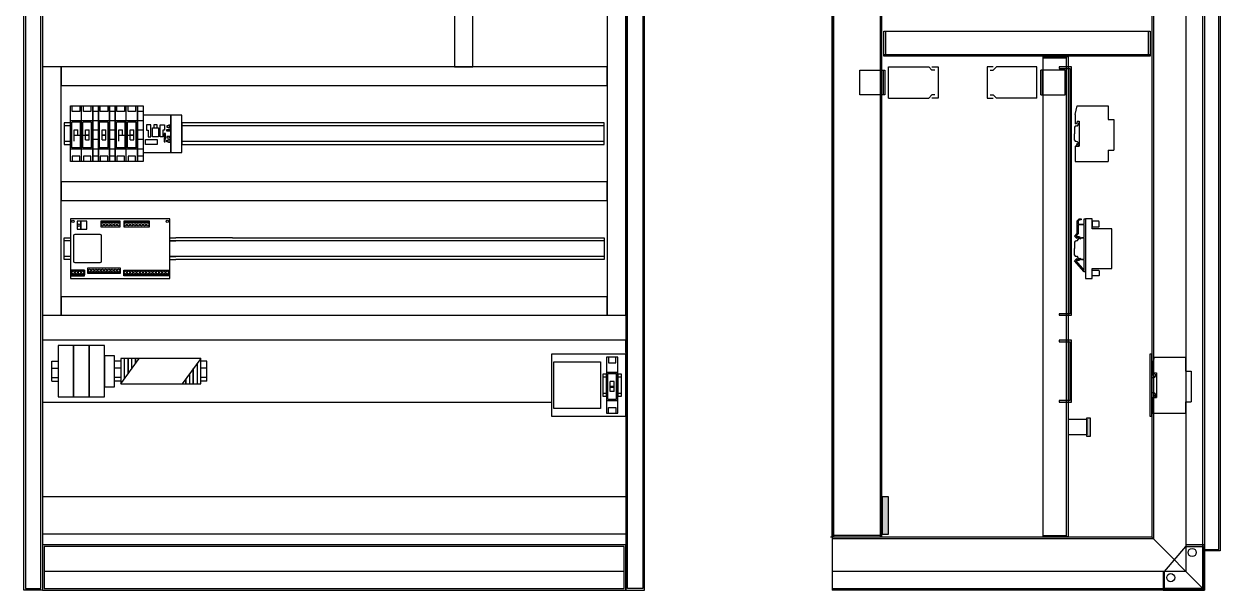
# Model space of a CAD drawing. Header units: millimetres. Extents: x 3151 to 30896, y 1337 to 7086.
# Drawn here: x 16846 to 18774, y 1337 to 2249 of the extents above; entities that cross this region are included whole.
import ezdxf

# ---------------------------------------------------------------- set-up
doc = ezdxf.new("R2010")
doc.units = ezdxf.units.MM
doc.linetypes.add('DASHED2', pattern=[0.375, 0.25, -0.125])

msp = doc.modelspace()

# ---------------------------------------------------------------- hatches: boundary and pattern name
for points in [[(18534.4, 2179.2), (18514.4, 2179.2), (18514.4, 2176.5), (18531.7, 2176.5), (18531.7, 1781.8), (18514.4, 1781.8), (18514.4, 1779.2), (18534.4, 1779.2)], [(18534.4, 1739.2), (18514.4, 1739.2), (18514.4, 1736.5), (18531.7, 1736.5), (18531.7, 1641.8), (18514.4, 1641.8), (18514.4, 1639.2), (18534.4, 1639.2)], [(18564.4, 1584.2), (18559.4, 1584.2), (18559.4, 1614.2), (18564.4, 1614.2)], [(18229.4, 1426.7), (18239.4, 1426.7), (18239.4, 1486.7), (18229.4, 1486.7)], [(18718.9, 1409.7), (18718.9, 1407), (18746.2, 1407), (18746.2, 1339.3), (18684.5, 1339.3), (18684.5, 1366.7), (18681.9, 1366.7), (18681.9, 1336.7), (18748.9, 1336.7), (18748.9, 1409.7)]]:
    msp.add_hatch(color=7).paths.add_polyline_path(points)

# ---------------------------------------------------------------- linework, layer by layer
at = {"color": 7}
for p, q in [((16846.2, 1336.7), (16846.2, 3536.7)), ((16848.9, 3534), (16848.9, 1339.3)), ((16873.6, 1339.3), (16873.6, 3534)), ((16876.2, 3536.7), (16876.2, 1336.7)), ((17816.2, 3536.7), (17816.2, 1336.7)), ((17818.9, 1339.3), (17818.9, 3534)), ((17843.6, 3534), (17843.6, 1339.3)), ((17846.2, 1336.7), (17846.2, 3536.7)), ((18148.9, 3536.7), (18148.9, 1336.7)), ((18746.2, 1336.7), (18746.2, 3536.7)), ((18748.9, 3536.7), (18748.9, 1336.7)), ((18748.9, 3510.8), (18748.9, 1401.8)), ((18771.9, 1401.8), (18771.9, 3510.8)), ((18773.9, 3512.8), (18773.9, 1399.8)), ((18718.9, 3506.7), (18718.9, 1366.7)), ((18148.9, 1422.2), (18148.9, 3451.2)), ((18148.9, 3451.2), (18148.9, 1422.2)), ((18151.5, 1422.2), (18151.5, 3451.2)), ((18226.2, 3451.2), (18226.2, 1422.2)), ((18228.9, 1422.2), (18228.9, 3451.2)), ((18663.9, 3451.7), (18663.9, 1421.7)), ((18666.5, 3454.3), (18666.5, 1419)), ((17539.9, 3376.7), (17539.9, 2179.2)), ((17569.9, 2179.2), (17569.9, 3376.7)), ((17786.2, 3376.7), (17786.2, 1779.2)), ((17816.2, 1779.2), (17816.2, 3376.7)), ((18232, 2196.7), (18232, 2236.7)), ((18232, 2236.7), (18661, 2236.7)), ((18234.7, 2236.7), (18234.7, 2199.3)), ((18658.4, 2199.3), (18658.4, 2236.7)), ((18661, 2236.7), (18661, 2196.7)), ((18232, 2199.3), (18661, 2199.3)), ((16906.2, 2179.2), (16876.2, 2179.2)), ((16876.2, 2179.2), (16876.2, 1779.2)), ((17786.2, 2179.2), (16876.2, 2179.2)), ((16876.2, 2179.2), (16876.2, 1779.2)), ((16906.2, 1779.2), (16906.2, 2179.2)), ((17786.2, 2179.2), (16906.2, 2179.2)), ((16906.2, 2179.2), (16906.2, 2149.2)), ((17539.9, 2179.2), (17569.9, 2179.2)), ((17786.2, 2149.2), (17786.2, 2179.2)), ((17816.2, 1779.2), (17816.2, 2179.2)), ((18661, 2196.7), (18232, 2196.7)), ((18239.4, 2129.2), (18239.4, 2179.2)), ((18239.4, 2179.2), (18304.4, 2179.2)), ((18309.4, 2174.2), (18304.4, 2179.2)), ((18309.4, 2179.2), (18319.4, 2179.2)), ((18319.4, 2179.2), (18319.4, 2129.2)), ((18398.4, 2179.2), (18398.4, 2129.2)), ((18408.4, 2179.2), (18398.4, 2179.2)), ((18408.4, 2174.2), (18413.4, 2179.2)), ((18478.4, 2179.2), (18413.4, 2179.2)), ((18478.4, 2129.2), (18478.4, 2179.2)), ((18488.9, 2196.2), (18528.9, 2196.2)), ((18488.9, 1422.2), (18488.9, 2196.2)), ((18526.2, 2193.5), (18488.9, 2193.5)), ((18534.4, 2179.2), (18514.4, 2179.2)), ((18514.4, 2179.2), (18514.4, 2176.5)), ((18526.2, 1422.2), (18526.2, 2196.2)), ((18528.9, 2196.2), (18528.9, 1422.2)), ((18534.4, 1779.2), (18534.4, 2179.2)), ((18314.4, 2174.2), (18309.4, 2174.2)), ((18403.4, 2174.2), (18408.4, 2174.2)), ((18514.4, 2176.5), (18531.7, 2176.5)), ((18531.7, 2176.5), (18531.7, 1781.8)), ((16906.2, 2149.2), (17786.2, 2149.2)), ((18239.4, 2129.2), (18304.4, 2129.2)), ((18309.4, 2134.2), (18304.4, 2129.2)), ((18314.4, 2134.2), (18309.4, 2134.2)), ((18319.4, 2129.2), (18309.4, 2129.2)), ((18398.4, 2129.2), (18408.4, 2129.2)), ((18403.4, 2134.2), (18408.4, 2134.2)), ((18408.4, 2134.2), (18413.4, 2129.2)), ((18478.4, 2129.2), (18413.4, 2129.2)), ((16921.2, 2026.7), (16921.2, 2116.7)), ((16921.2, 2116.7), (16939.2, 2116.7)), ((16924.2, 2107.7), (16924.2, 2116.7)), ((16936.2, 2107.7), (16924.2, 2107.7)), ((16936.2, 2116.7), (16936.2, 2107.7)), ((16939.2, 2026.7), (16939.2, 2116.7)), ((16939.2, 2116.7), (16957.2, 2116.7)), ((16942.2, 2107.7), (16942.2, 2116.7)), ((16954.2, 2107.7), (16942.2, 2107.7)), ((16954.2, 2116.7), (16954.2, 2107.7)), ((16957.2, 2116.7), (16957.2, 2026.7)), ((16957.2, 2116.7), (16957.2, 2026.7)), ((16957.2, 2116.7), (16966.2, 2116.7)), ((16957.2, 2026.7), (16957.2, 2116.7)), ((16966.2, 2107.7), (16957.2, 2107.7)), ((16966.2, 2116.7), (16984.2, 2116.7)), ((16966.2, 2026.7), (16966.2, 2116.7)), ((16966.2, 2116.7), (16966.2, 2026.7)), ((16969.2, 2107.7), (16969.2, 2116.7)), ((16981.2, 2107.7), (16969.2, 2107.7)), ((16981.2, 2116.7), (16981.2, 2107.7)), ((16984.2, 2116.7), (16984.2, 2026.7)), ((16984.2, 2116.7), (16984.2, 2026.7)), ((16984.2, 2116.7), (16993.2, 2116.7)), ((16984.2, 2026.7), (16984.2, 2116.7)), ((16993.2, 2107.7), (16984.2, 2107.7)), ((16993.2, 2026.7), (16993.2, 2116.7)), ((16993.2, 2116.7), (17011.2, 2116.7)), ((16993.2, 2116.7), (16993.2, 2026.7)), ((16996.2, 2107.7), (16996.2, 2116.7)), ((17008.2, 2107.7), (16996.2, 2107.7)), ((17008.2, 2116.7), (17008.2, 2107.7)), ((17011.2, 2026.7), (17011.2, 2116.7)), ((17011.2, 2116.7), (17029.2, 2116.7)), ((17014.2, 2107.7), (17014.2, 2116.7)), ((17026.2, 2107.7), (17014.2, 2107.7)), ((17026.2, 2116.7), (17026.2, 2107.7)), ((17029.2, 2116.7), (17029.2, 2026.7)), ((17029.2, 2116.7), (17029.2, 2026.7)), ((17029.2, 2116.7), (17038.2, 2116.7)), ((17029.2, 2026.7), (17029.2, 2116.7)), ((17038.2, 2107.7), (17029.2, 2107.7)), ((17038.2, 2116.7), (17038.2, 2026.7)), ((17083.2, 2101.7), (17038.2, 2101.7)), ((17038.2, 2101.7), (17038.2, 2041.7)), ((17100.7, 2101.7), (17083.2, 2101.7)), ((17083.2, 2101.7), (17083.2, 2041.7)), ((17083.2, 2041.7), (17083.2, 2101.7)), ((17100.7, 2041.7), (17100.7, 2101.7)), ((18540.6, 2102.8), (18543.6, 2116.8)), ((18540.6, 2102.8), (18540.6, 2087.8)), ((18543.6, 2116.8), (18593.6, 2116.8)), ((18593.6, 2116.8), (18593.6, 2094.5)), ((16921.2, 2089.2), (16911.2, 2089.2)), ((16911.2, 2089.2), (16911.2, 2054.2)), ((16921.2, 2084.2), (16911.2, 2084.2)), ((16939.2, 2092.4), (16921.2, 2092.4)), ((16921.2, 2054.2), (16921.2, 2089.2)), ((16923.2, 2048.9), (16923.2, 2090.4)), ((16937.2, 2090.4), (16923.2, 2090.4)), ((16937.2, 2048.9), (16937.2, 2090.4)), ((16957.2, 2092.4), (16939.2, 2092.4)), ((16941.2, 2048.9), (16941.2, 2090.4)), ((16955.2, 2090.4), (16941.2, 2090.4)), ((16955.2, 2048.9), (16955.2, 2090.4)), ((16966.2, 2092.4), (16957.2, 2092.4)), ((16984.2, 2092.4), (16966.2, 2092.4)), ((16982.2, 2090.4), (16968.2, 2090.4)), ((16968.2, 2048.9), (16968.2, 2090.4)), ((16982.2, 2048.9), (16982.2, 2090.4)), ((16993.2, 2092.4), (16984.2, 2092.4)), ((17011.2, 2092.4), (16993.2, 2092.4)), ((16995.2, 2048.9), (16995.2, 2090.4)), ((17009.2, 2090.4), (16995.2, 2090.4)), ((17009.2, 2048.9), (17009.2, 2090.4)), ((17029.2, 2092.4), (17011.2, 2092.4)), ((17013.2, 2048.9), (17013.2, 2090.4)), ((17027.2, 2090.4), (17013.2, 2090.4)), ((17027.2, 2048.9), (17027.2, 2090.4)), ((17038.2, 2092.4), (17029.2, 2092.4)), ((17050.7, 2085.9), (17043.7, 2085.9)), ((17043.7, 2085.9), (17043.7, 2077.4)), ((17050.7, 2066.9), (17050.7, 2085.9)), ((17060.7, 2085.9), (17055.7, 2085.9)), ((17055.7, 2085.9), (17055.7, 2081.4)), ((17060.7, 2081.4), (17060.7, 2085.9)), ((17065.7, 2066.9), (17065.7, 2085.9)), ((17065.7, 2085.9), (17072.7, 2085.9)), ((17072.7, 2085.9), (17072.7, 2077.4)), ((17079.1, 2084.5), (17076.7, 2084.5)), ((17076.7, 2084.5), (17076.7, 2082.2)), ((17076.7, 2082.2), (17079.1, 2082.2)), ((17081.5, 2085.7), (17079.1, 2085.7)), ((17079.1, 2085.7), (17079.1, 2084.5)), ((17079.1, 2082.2), (17079.1, 2081)), ((17081.5, 2081), (17081.5, 2085.7)), ((17781.2, 2089.2), (17100.7, 2089.2)), ((17100.7, 2089.2), (17100.7, 2054.2)), ((17781.2, 2084.2), (17100.7, 2084.2)), ((17781.2, 2054.2), (17781.2, 2089.2)), ((18539.4, 2082.2), (18539.4, 2071.7)), ((18542.6, 2087.8), (18540.6, 2087.8)), ((18543.4, 2091.8), (18542.6, 2087.8)), ((18543.4, 2091.8), (18547, 2091.8)), ((18545.1, 2089.4), (18545.1, 2086.1)), ((18547, 2091.8), (18547, 2051.8)), ((18593.6, 2094.5), (18602.6, 2094.5)), ((18602.6, 2094.5), (18602.6, 2045)), ((16927.2, 2077.7), (16933.2, 2077.7)), ((16927.2, 2059.7), (16927.2, 2077.7)), ((16951.2, 2068.7), (16927.2, 2068.7)), ((16933.2, 2068.7), (16933.2, 2077.7)), ((16945.2, 2077.7), (16951.2, 2077.7)), ((16945.2, 2061.7), (16945.2, 2077.7)), ((16945.2, 2069.7), (16951.2, 2069.7)), ((16951.2, 2061.7), (16951.2, 2077.7)), ((16966.2, 2077.2), (16957.2, 2077.2)), ((16972.2, 2077.7), (16978.2, 2077.7)), ((16972.2, 2061.7), (16972.2, 2077.7)), ((16972.2, 2069.7), (16978.2, 2069.7)), ((16978.2, 2068.7), (16972.2, 2068.7)), ((16978.2, 2061.7), (16978.2, 2077.7)), ((16993.2, 2077.2), (16984.2, 2077.2)), ((16999.2, 2077.7), (17005.2, 2077.7)), ((16999.2, 2059.7), (16999.2, 2077.7)), ((17023.2, 2068.7), (16999.2, 2068.7)), ((17005.2, 2068.7), (17005.2, 2077.7)), ((17017.2, 2077.7), (17023.2, 2077.7)), ((17017.2, 2061.7), (17017.2, 2077.7)), ((17017.2, 2069.7), (17023.2, 2069.7)), ((17023.2, 2061.7), (17023.2, 2077.7)), ((17038.2, 2077.2), (17029.2, 2077.2)), ((17043.7, 2077.4), (17046.2, 2077.4)), ((17046.2, 2077.4), (17046.2, 2066.9)), ((17046.2, 2066.9), (17050.7, 2066.9)), ((17053.2, 2081.4), (17063.2, 2081.4)), ((17053.2, 2066.9), (17053.2, 2081.4)), ((17063.2, 2066.9), (17053.2, 2066.9)), ((17055.7, 2081.4), (17060.7, 2081.4)), ((17063.2, 2081.4), (17063.2, 2066.9)), ((17070.2, 2066.9), (17065.7, 2066.9)), ((17072.7, 2077.4), (17070.2, 2077.4)), ((17070.2, 2077.4), (17070.2, 2066.9)), ((17074.2, 2072.2), (17072.2, 2072.2)), ((17072.2, 2072.2), (17072.2, 2062.7)), ((17072.2, 2062.7), (17072.5, 2062.7)), ((17072.5, 2062.7), (17072.5, 2058.7)), ((17072.5, 2062.7), (17072.5, 2058.7)), ((17074, 2058.7), (17074, 2062.7)), ((17074, 2062.7), (17074.2, 2062.7)), ((17074.2, 2062.7), (17074.2, 2072.2)), ((17076.7, 2078.4), (17081.5, 2078.4)), ((17076.7, 2076), (17076.7, 2078.4)), ((17081.5, 2076), (17076.7, 2076)), ((17081.5, 2067.3), (17076.7, 2067.3)), ((17076.7, 2067.3), (17076.7, 2065)), ((17076.7, 2065), (17081.5, 2065)), ((17079.1, 2081), (17081.5, 2081)), ((17081.5, 2078.4), (17081.5, 2076)), ((17081.5, 2065), (17081.5, 2067.3)), ((18539.4, 2061.2), (18539.4, 2071.7)), ((16921.2, 2059.2), (16911.2, 2059.2)), ((16911.2, 2054.2), (16921.2, 2054.2)), ((16939.2, 2046.9), (16921.2, 2046.9)), ((16937.2, 2048.9), (16923.2, 2048.9)), ((16957.2, 2046.9), (16939.2, 2046.9)), ((16955.2, 2048.9), (16941.2, 2048.9)), ((16945.2, 2061.7), (16951.2, 2061.7)), ((16966.2, 2062.2), (16957.2, 2062.2)), ((16966.2, 2046.9), (16957.2, 2046.9)), ((16984.2, 2046.9), (16966.2, 2046.9)), ((16982.2, 2048.9), (16968.2, 2048.9)), ((16972.2, 2061.7), (16978.2, 2061.7)), ((16993.2, 2062.2), (16984.2, 2062.2)), ((16993.2, 2046.9), (16984.2, 2046.9)), ((17011.2, 2046.9), (16993.2, 2046.9)), ((17009.2, 2048.9), (16995.2, 2048.9)), ((17029.2, 2046.9), (17011.2, 2046.9)), ((17027.2, 2048.9), (17013.2, 2048.9)), ((17017.2, 2061.7), (17023.2, 2061.7)), ((17038.2, 2062.2), (17029.2, 2062.2)), ((17038.2, 2046.9), (17029.2, 2046.9)), ((17042.2, 2062.2), (17061.2, 2062.2)), ((17042.2, 2054.2), (17042.2, 2062.2)), ((17061.2, 2054.2), (17042.2, 2054.2)), ((17061.2, 2062.2), (17061.2, 2054.2)), ((17072.5, 2058.7), (17074, 2058.7)), ((17076.7, 2058.8), (17076.7, 2061.2)), ((17076.7, 2061.2), (17079.1, 2061.2)), ((17079.1, 2058.8), (17076.7, 2058.8)), ((17079.1, 2061.2), (17079.1, 2062.3)), ((17079.1, 2062.3), (17081.5, 2062.3)), ((17079.1, 2057.7), (17079.1, 2058.8)), ((17081.5, 2057.7), (17079.1, 2057.7)), ((17081.5, 2062.3), (17081.5, 2057.7)), ((17781.2, 2059.2), (17100.7, 2059.2)), ((17100.7, 2054.2), (17781.2, 2054.2)), ((18540.6, 2051.8), (18540.6, 2026.8)), ((18540.6, 2051.8), (18547, 2051.8)), ((18543.6, 2055.8), (18541.6, 2051.8)), ((18545.6, 2051.8), (18543.6, 2055.8)), ((18545.1, 2054.1), (18545.1, 2057.3)), ((18593.6, 2045), (18593.6, 2026.8)), ((18593.6, 2045), (18602.6, 2045)), ((16939.2, 2026.7), (16921.2, 2026.7)), ((16924.2, 2035.7), (16924.2, 2026.7)), ((16936.2, 2035.7), (16924.2, 2035.7)), ((16936.2, 2026.7), (16936.2, 2035.7)), ((16957.2, 2026.7), (16939.2, 2026.7)), ((16954.2, 2035.7), (16942.2, 2035.7)), ((16942.2, 2035.7), (16942.2, 2026.7)), ((16954.2, 2026.7), (16954.2, 2035.7)), ((16966.2, 2035.7), (16957.2, 2035.7)), ((16966.2, 2026.7), (16957.2, 2026.7)), ((16984.2, 2026.7), (16966.2, 2026.7)), ((16981.2, 2035.7), (16969.2, 2035.7)), ((16969.2, 2035.7), (16969.2, 2026.7)), ((16981.2, 2026.7), (16981.2, 2035.7)), ((16993.2, 2035.7), (16984.2, 2035.7)), ((16993.2, 2026.7), (16984.2, 2026.7)), ((17011.2, 2026.7), (16993.2, 2026.7)), ((16996.2, 2035.7), (16996.2, 2026.7)), ((17008.2, 2035.7), (16996.2, 2035.7)), ((17008.2, 2026.7), (17008.2, 2035.7)), ((17029.2, 2026.7), (17011.2, 2026.7)), ((17026.2, 2035.7), (17014.2, 2035.7)), ((17014.2, 2035.7), (17014.2, 2026.7)), ((17026.2, 2026.7), (17026.2, 2035.7)), ((17038.2, 2035.7), (17029.2, 2035.7)), ((17038.2, 2026.7), (17029.2, 2026.7)), ((17038.2, 2041.7), (17083.2, 2041.7)), ((17083.2, 2041.7), (17100.7, 2041.7)), ((18540.6, 2026.8), (18593.6, 2026.8)), ((17786.2, 1994.2), (16906.2, 1994.2)), ((16906.2, 1994.2), (16906.2, 1964.2)), ((17786.2, 1964.2), (17786.2, 1994.2)), ((16906.2, 1964.2), (17786.2, 1964.2)), ((17081.2, 1934.7), (16921.2, 1934.7)), ((16921.2, 1934.7), (16921.2, 1838.7)), ((16937.8, 1930.8), (16932.1, 1930.8)), ((16932.1, 1930.8), (16932.1, 1918.1)), ((16947.6, 1930.8), (16937.8, 1930.8)), ((16937.8, 1930.8), (16937.8, 1918.1)), ((16937.8, 1918.1), (16937.8, 1930.8)), ((16947.6, 1918.1), (16947.6, 1930.8)), ((17001.2, 1930.8), (16970.1, 1930.8)), ((16970.1, 1930.8), (16970.1, 1921.6)), ((17001.2, 1928.9), (16970.1, 1928.9)), ((16970.1, 1928.9), (16970.1, 1921.6)), ((17001.2, 1921.6), (17001.2, 1930.8)), ((17001.2, 1921.6), (17001.2, 1928.9)), ((17048.5, 1930.8), (17007, 1930.8)), ((17007, 1930.8), (17007, 1921.6)), ((17048.5, 1928.9), (17007, 1928.9)), ((17007, 1928.9), (17007, 1921.6)), ((17048.5, 1921.6), (17048.5, 1930.8)), ((17048.5, 1921.6), (17048.5, 1928.9)), ((17081.2, 1838.7), (17081.2, 1934.7)), ((18543.5, 1931.2), (18546.9, 1934.7)), ((18543.5, 1911.3), (18543.5, 1931.2)), ((18547.2, 1933), (18545.2, 1930.9)), ((18545.2, 1930.9), (18545.2, 1926.1)), ((18546.9, 1934.7), (18550.1, 1934.7)), ((18550.1, 1933), (18547.2, 1933)), ((18550.1, 1934.7), (18550.1, 1933)), ((18555.1, 1926.1), (18555.1, 1934.7)), ((18555.1, 1934.7), (18556.8, 1934.7)), ((18556.8, 1934.7), (18556.8, 1849.5)), ((18567.9, 1934.7), (18556.9, 1934.7)), ((18556.9, 1934.7), (18556.9, 1838.7)), ((18567.9, 1918.7), (18567.9, 1934.7)), ((18578.3, 1930.8), (18567.9, 1930.8)), ((18567.9, 1930.8), (18567.9, 1921.6)), ((18579.2, 1929.8), (18578.3, 1930.8)), ((18579.2, 1922.5), (18579.2, 1929.8)), ((16969.2, 1909.2), (16928.2, 1909.2)), ((16932.1, 1918.1), (16937.8, 1918.1)), ((16937.8, 1918.1), (16947.6, 1918.1)), ((16970.1, 1921.6), (17001.2, 1921.6)), ((16970.1, 1921.6), (17001.2, 1921.6)), ((17007, 1921.6), (17048.5, 1921.6)), ((17007, 1921.6), (17048.5, 1921.6)), ((18539.3, 1906.7), (18543.5, 1911.3)), ((18545.3, 1911.2), (18541.2, 1906.7)), ((18545.2, 1926.1), (18555.1, 1926.1)), ((18555.1, 1925.1), (18545.3, 1925.1)), ((18545.3, 1925.1), (18545.3, 1911.2)), ((18555.1, 1904.7), (18555.1, 1925.1)), ((18555.1, 1904.7), (18555.1, 1925.1)), ((18567.9, 1921.6), (18578.3, 1921.6)), ((18599.4, 1918.7), (18567.9, 1918.7)), ((18578.3, 1921.6), (18579.2, 1922.5)), ((18599.4, 1854.7), (18599.4, 1918.7)), ((16911.2, 1904.2), (16921.2, 1904.2)), ((16911.2, 1869.2), (16911.2, 1904.2)), ((16921.2, 1899.2), (16911.2, 1899.2)), ((16926.2, 1907.2), (16926.2, 1866.2)), ((16971.2, 1866.2), (16971.2, 1907.2)), ((17081.2, 1904.2), (17091.2, 1904.2)), ((17091.2, 1899.2), (17081.2, 1899.2)), ((17081.2, 1899.2), (17091.2, 1899.2)), ((17182.2, 1904.2), (17091.2, 1904.2)), ((17182.2, 1899.2), (17091.2, 1899.2)), ((17182.2, 1904.2), (17781.2, 1904.2)), ((17781.2, 1899.2), (17182.2, 1899.2)), ((17781.2, 1904.2), (17781.2, 1869.2)), ((18543.2, 1902.9), (18539.3, 1906.7)), ((18539.4, 1897.2), (18539.4, 1886.7)), ((18539.4, 1897.2), (18539.4, 1886.7)), ((18541.2, 1906.7), (18543, 1904.9)), ((18543, 1904.9), (18543.4, 1905.9)), ((18544, 1905), (18543.2, 1902.9)), ((18543.4, 1905.9), (18547.3, 1905.9)), ((18546.2, 1905), (18544, 1905)), ((18545.1, 1904.4), (18545.1, 1901.1)), ((18545.1, 1904.4), (18545.1, 1901.1)), ((18547.7, 1901.9), (18546.2, 1905)), ((18547.3, 1905.9), (18548.4, 1903.5)), ((18550.7, 1903.5), (18547.7, 1901.9)), ((18548.4, 1903.5), (18550.9, 1904.7)), ((18555.1, 1903.5), (18550.7, 1903.5)), ((18550.9, 1904.7), (18555.1, 1904.7)), ((18555.1, 1869.9), (18555.1, 1903.5)), ((16921.2, 1874.2), (16911.2, 1874.2)), ((17091.2, 1874.2), (17081.2, 1874.2)), ((17081.2, 1874.2), (17091.2, 1874.2)), ((17182.2, 1874.2), (17091.2, 1874.2)), ((17781.2, 1874.2), (17182.2, 1874.2)), ((18539.3, 1866.7), (18543.2, 1870.5)), ((18539.4, 1876.2), (18539.4, 1886.7)), ((18539.4, 1876.2), (18539.4, 1886.7)), ((18543.2, 1870.5), (18544, 1868.4)), ((18545.1, 1869.1), (18545.1, 1872.3)), ((18545.1, 1869.1), (18545.1, 1872.3)), ((18546.2, 1868.4), (18547.8, 1871.4)), ((18548.4, 1869.9), (18547.3, 1867.5)), ((18547.8, 1871.4), (18550.7, 1869.9)), ((18550.9, 1868.7), (18548.4, 1869.9)), ((18550.7, 1869.9), (18555.1, 1869.9)), ((16921.2, 1869.2), (16911.2, 1869.2)), ((16943.6, 1851.8), (16922.9, 1851.8)), ((16922.9, 1851.8), (16922.9, 1842.6)), ((16922.9, 1851.8), (16943.6, 1851.8)), ((16922.9, 1844.5), (16922.9, 1851.8)), ((16928.2, 1864.2), (16969.2, 1864.2)), ((16943.6, 1842.6), (16943.6, 1851.8)), ((16943.6, 1851.8), (16943.6, 1844.5)), ((16949.4, 1855.5), (17001.2, 1855.5)), ((16949.4, 1848.2), (16949.4, 1855.5)), ((16949.4, 1855.5), (17001.2, 1855.5)), ((16949.4, 1846.3), (16949.4, 1855.5)), ((17001.2, 1855.5), (17001.2, 1848.2)), ((17001.2, 1855.5), (17001.2, 1846.3)), ((17007, 1851.8), (17079.6, 1851.8)), ((17007, 1844.5), (17007, 1851.8)), ((17007, 1851.8), (17079.6, 1851.8)), ((17007, 1842.6), (17007, 1851.8)), ((17079.6, 1851.8), (17079.6, 1844.5)), ((17079.6, 1851.8), (17079.6, 1842.6)), ((17081.2, 1869.2), (17091.2, 1869.2)), ((17182.2, 1869.2), (17091.2, 1869.2)), ((17781.2, 1869.2), (17182.2, 1869.2)), ((18555.1, 1849.5), (18539.3, 1866.7)), ((18543, 1868.6), (18541.2, 1866.8)), ((18541.2, 1866.8), (18555.1, 1851.5)), ((18543.4, 1867.5), (18543, 1868.6)), ((18547.3, 1867.5), (18543.4, 1867.5)), ((18544, 1868.4), (18546.2, 1868.4)), ((18555.1, 1868.7), (18550.9, 1868.7)), ((18555.1, 1851.5), (18555.1, 1868.7)), ((18567.9, 1838.7), (18567.9, 1854.7)), ((18567.9, 1854.7), (18599.4, 1854.7)), ((18567.9, 1842.6), (18567.9, 1851.8)), ((18567.9, 1851.8), (18578.3, 1851.8)), ((18578.3, 1851.8), (18579.2, 1850.9)), ((18579.2, 1850.9), (18579.2, 1843.6)), ((16921.2, 1838.7), (17081.2, 1838.7)), ((16943.6, 1844.5), (16922.9, 1844.5)), ((16922.9, 1842.6), (16943.6, 1842.6)), ((17001.2, 1848.2), (16949.4, 1848.2)), ((17001.2, 1846.3), (16949.4, 1846.3)), ((17079.6, 1844.5), (17007, 1844.5)), ((17079.6, 1842.6), (17007, 1842.6)), ((18556.8, 1849.5), (18555.1, 1849.5)), ((18556.9, 1838.7), (18567.9, 1838.7)), ((18578.3, 1842.6), (18567.9, 1842.6)), ((18579.2, 1843.6), (18578.3, 1842.6)), ((17786.2, 1809.2), (16906.2, 1809.2)), ((16906.2, 1809.2), (16906.2, 1779.2)), ((17786.2, 1779.2), (17786.2, 1809.2)), ((16876.2, 1779.2), (16906.2, 1779.2)), ((16876.2, 1779.2), (17816.2, 1779.2)), ((16906.2, 1779.2), (17786.2, 1779.2)), ((17786.2, 1779.2), (17816.2, 1779.2)), ((18531.7, 1781.8), (18514.4, 1781.8)), ((18514.4, 1781.8), (18514.4, 1779.2)), ((18514.4, 1779.2), (18534.4, 1779.2)), ((17816.2, 1739.2), (16876.2, 1739.2)), ((16876.2, 1739.2), (16876.2, 1639.2)), ((17816.2, 1719.2), (17816.2, 1739.2)), ((18534.4, 1739.2), (18514.4, 1739.2)), ((18514.4, 1739.2), (18514.4, 1736.5)), ((18514.4, 1736.5), (18531.7, 1736.5)), ((18531.7, 1736.5), (18531.7, 1641.8)), ((18534.4, 1639.2), (18534.4, 1739.2)), ((16926.2, 1730.7), (16901.2, 1730.7)), ((16901.2, 1730.7), (16901.2, 1647.7)), ((16951.2, 1730.7), (16926.2, 1730.7)), ((16926.2, 1730.7), (16926.2, 1647.7)), ((16926.2, 1647.7), (16926.2, 1730.7)), ((16951.2, 1647.7), (16951.2, 1730.7)), ((16976.2, 1730.7), (16951.2, 1730.7)), ((16951.2, 1730.7), (16951.2, 1647.7)), ((16976.2, 1647.7), (16976.2, 1730.7)), ((17816.2, 1716.7), (17696.2, 1716.7)), ((17696.2, 1716.7), (17696.2, 1616.7)), ((17816.2, 1616.7), (17816.2, 1716.7)), ((18663.9, 1716.7), (18660.9, 1716.7)), ((18660.9, 1716.7), (18660.9, 1616.7)), ((18663.9, 1616.7), (18663.9, 1716.7)), ((16891.2, 1673.2), (16891.2, 1705.2)), ((16891.2, 1705.2), (16901.2, 1705.2)), ((16992.2, 1714.2), (16976.2, 1714.2)), ((16976.2, 1714.2), (16976.2, 1664.2)), ((16992.2, 1664.2), (16992.2, 1714.2)), ((17002.2, 1705.2), (16992.2, 1705.2)), ((16992.2, 1673.2), (16992.2, 1705.2)), ((17032.2, 1709.7), (17002.2, 1709.7)), ((17002.2, 1709.7), (17002.2, 1668.7)), ((17002.2, 1668.7), (17032.2, 1709.7)), ((17131.2, 1709.7), (17002.2, 1709.7)), ((17002.2, 1709.7), (17002.2, 1668.7)), ((17008.2, 1676.9), (17008.2, 1709.7)), ((17014.2, 1685.7), (17014.2, 1709.7)), ((17014.2, 1709.7), (17014.2, 1685.1)), ((17020.2, 1693.3), (17020.2, 1709.7)), ((17026.2, 1701.7), (17026.2, 1709.7)), ((17026.2, 1709.7), (17026.2, 1701.5)), ((17131.2, 1709.7), (17101.2, 1668.7)), ((17125.2, 1701.5), (17125.2, 1668.7)), ((17131.2, 1668.7), (17131.2, 1709.7)), ((17131.2, 1709.7), (17131.2, 1709.7)), ((17131.2, 1668.7), (17131.2, 1709.7)), ((17141.2, 1705.2), (17131.2, 1705.2)), ((17141.2, 1673.2), (17141.2, 1705.2)), ((17700.2, 1629.2), (17700.2, 1704.2)), ((17700.2, 1704.2), (17775.2, 1704.2)), ((17775.2, 1704.2), (17775.2, 1629.2)), ((17803.2, 1711.7), (17785.2, 1711.7)), ((17785.2, 1711.7), (17785.2, 1621.7)), ((17788.2, 1711.7), (17788.2, 1702.7)), ((17788.2, 1702.7), (17800.2, 1702.7)), ((17800.2, 1702.7), (17800.2, 1711.7)), ((17803.2, 1621.7), (17803.2, 1711.7)), ((18665.1, 1697.7), (18668.1, 1711.7)), ((18665.1, 1697.7), (18665.1, 1682.7)), ((18668.1, 1711.7), (18718.1, 1711.7)), ((18718.1, 1711.7), (18718.1, 1689.4)), ((16891.2, 1694.2), (16901.2, 1694.2)), ((16891.2, 1679.2), (16901.2, 1679.2)), ((17002.2, 1694.2), (16992.2, 1694.2)), ((17002.2, 1679.2), (16992.2, 1679.2)), ((17113.2, 1685.1), (17113.2, 1668.7)), ((17119.2, 1668.7), (17119.2, 1693.3)), ((17119.2, 1692.7), (17119.2, 1668.7)), ((17141.2, 1694.2), (17131.2, 1694.2)), ((17141.2, 1679.2), (17131.2, 1679.2)), ((17785.2, 1684.2), (17779.2, 1684.2)), ((17779.2, 1684.2), (17779.2, 1649.2)), ((17785.2, 1679.6), (17779.2, 1679.6)), ((17779.2, 1679.6), (17779.2, 1653.8)), ((17785.2, 1687.4), (17803.2, 1687.4)), ((17785.2, 1649.2), (17785.2, 1684.2)), ((17785.2, 1653.8), (17785.2, 1679.6)), ((17787.2, 1685.4), (17801.2, 1685.4)), ((17787.2, 1643.9), (17787.2, 1685.4)), ((17801.2, 1643.9), (17801.2, 1685.4)), ((17809.2, 1684.2), (17803.2, 1684.2)), ((17803.2, 1684.2), (17803.2, 1649.2)), ((17809.2, 1679.6), (17803.2, 1679.6)), ((17803.2, 1679.6), (17803.2, 1653.8)), ((17809.2, 1649.2), (17809.2, 1684.2)), ((17809.2, 1653.8), (17809.2, 1679.6)), ((18663.9, 1677.2), (18663.9, 1666.7)), ((18667.1, 1682.7), (18665.1, 1682.7)), ((18667.9, 1686.7), (18667.1, 1682.7)), ((18667.9, 1686.7), (18671.5, 1686.7)), ((18669.6, 1684.3), (18669.6, 1681.1)), ((18671.5, 1686.7), (18671.5, 1646.7)), ((18718.1, 1689.4), (18727.1, 1689.4)), ((18727.1, 1689.4), (18727.1, 1639.9)), ((16891.2, 1673.2), (16901.2, 1673.2)), ((16976.2, 1664.2), (16992.2, 1664.2)), ((17002.2, 1673.2), (16992.2, 1673.2)), ((17002.2, 1668.7), (17002.2, 1668.7)), ((17002.2, 1668.7), (17131.2, 1668.7)), ((17101.2, 1668.7), (17131.2, 1668.7)), ((17107.2, 1668.7), (17107.2, 1676.9)), ((17107.2, 1676.7), (17107.2, 1668.7)), ((17141.2, 1673.2), (17131.2, 1673.2)), ((17797.2, 1672.7), (17791.2, 1672.7)), ((17791.2, 1656.7), (17791.2, 1672.7)), ((17797.2, 1664.7), (17791.2, 1664.7)), ((17791.2, 1663.7), (17797.2, 1663.7)), ((17797.2, 1656.7), (17797.2, 1672.7)), ((18663.9, 1656.2), (18663.9, 1666.7)), ((16876.2, 1639.2), (17696.2, 1639.2)), ((16901.2, 1647.7), (16926.2, 1647.7)), ((16926.2, 1647.7), (16951.2, 1647.7)), ((16951.2, 1647.7), (16976.2, 1647.7)), ((17779.2, 1653.8), (17785.2, 1653.8)), ((17779.2, 1649.2), (17785.2, 1649.2)), ((17785.2, 1641.9), (17803.2, 1641.9)), ((17787.2, 1643.9), (17801.2, 1643.9)), ((17797.2, 1656.7), (17791.2, 1656.7)), ((17803.2, 1653.8), (17809.2, 1653.8)), ((17803.2, 1649.2), (17809.2, 1649.2)), ((18531.7, 1641.8), (18514.4, 1641.8)), ((18514.4, 1641.8), (18514.4, 1639.2)), ((18514.4, 1639.2), (18534.4, 1639.2)), ((18665.1, 1646.7), (18665.1, 1621.7)), ((18665.1, 1646.7), (18671.5, 1646.7)), ((18668.1, 1650.7), (18666.1, 1646.7)), ((18670.1, 1646.7), (18668.1, 1650.7)), ((18669.6, 1649), (18669.6, 1652.3)), ((18718.1, 1639.9), (18718.1, 1621.7)), ((18718.1, 1639.9), (18727.1, 1639.9)), ((17775.2, 1629.2), (17700.2, 1629.2)), ((17785.2, 1621.7), (17803.2, 1621.7)), ((17788.2, 1630.7), (17800.2, 1630.7)), ((17788.2, 1621.7), (17788.2, 1630.7)), ((17800.2, 1630.7), (17800.2, 1621.7)), ((18665.1, 1621.7), (18718.1, 1621.7)), ((17696.2, 1616.7), (17816.2, 1616.7)), ((18529.4, 1586.7), (18529.4, 1611.7)), ((18529.4, 1611.7), (18559.4, 1611.7)), ((18559.4, 1584.2), (18559.4, 1614.2)), ((18559.4, 1614.2), (18564.4, 1614.2)), ((18559.4, 1611.7), (18559.4, 1586.7)), ((18564.4, 1614.2), (18564.4, 1584.2)), ((18660.9, 1616.7), (18663.9, 1616.7)), ((18559.4, 1586.7), (18529.4, 1586.7)), ((18564.4, 1584.2), (18559.4, 1584.2)), ((17816.2, 1486.6), (16876.2, 1486.6, 0)), ((18239.4, 1486.7), (18229.4, 1486.7)), ((18229.4, 1486.7), (18229.4, 1426.7)), ((18239.4, 1426.7), (18239.4, 1486.7)), ((17816.2, 1426.7), (16876.2, 1426.7)), ((18229.4, 1426.7), (18239.4, 1426.7)), ((17816.2, 1409.7), (16876.2, 1409.7)), ((16876.2, 1409.7), (16876.2, 1336.7)), ((17816.2, 1336.7), (17816.2, 1409.7)), ((18146.2, 1422.2), (18148.9, 1422.2)), ((18148.9, 1422.2), (18228.9, 1422.2)), ((18663.9, 1421.7), (18148.9, 1421.7)), ((18666.5, 1419), (18148.9, 1419)), ((18226.2, 1424.8), (18151.5, 1424.8)), ((18488.9, 1424.8), (18526.2, 1424.8)), ((18528.9, 1422.2), (18488.9, 1422.2)), ((18748.9, 1336.7), (18663.9, 1421.7)), ((18748.9, 1409.7), (18718.9, 1409.7)), ((18718.9, 1409.7), (18718.9, 1407)), ((18748.9, 1336.7), (18748.9, 1409.7)), ((17813.6, 1407), (16878.9, 1407)), ((16878.9, 1407), (16878.9, 1339.3)), ((17813.6, 1339.3), (17813.6, 1407)), ((18684.5, 1366.7), (18718.9, 1407)), ((18718.9, 1407), (18746.2, 1407)), ((18746.2, 1407), (18746.2, 1339.3)), ((18748.9, 1401.8), (18771.9, 1401.8)), ((18748.9, 1399.8), (18748.9, 1401.8)), ((18773.9, 1399.8), (18748.9, 1399.8)), ((17813.6, 1366.7), (16878.9, 1366.7)), ((18718.9, 1366.7), (18148.9, 1366.7)), ((18684.5, 1366.7), (18681.9, 1366.7)), ((18681.9, 1366.7), (18681.9, 1336.7)), ((18684.5, 1339.3), (18684.5, 1366.7)), ((16876.2, 1336.7), (16846.2, 1336.7)), ((16848.9, 1339.3), (16873.6, 1339.3)), ((16876.2, 1336.7), (17816.2, 1336.7)), ((16878.9, 1339.3), (17813.6, 1339.3)), ((17816.2, 1336.7), (17846.2, 1336.7)), ((17843.6, 1339.3), (17818.9, 1339.3)), ((18148.9, 1339.3), (18748.9, 1339.3)), ((18748.9, 1336.7), (18148.9, 1336.7)), ((18681.9, 1336.7), (18748.9, 1336.7)), ((18746.2, 1339.3), (18684.5, 1339.3))]:
    msp.add_line(p, q, dxfattribs=at)
at = {"color": 7, "linetype": 'DASHED2'}
for p, q in [((18193.4, 2134.2), (18193.4, 2174.2)), ((18193.4, 2174.2), (18233.4, 2174.2)), ((18230.7, 2174.2), (18230.7, 2134.2)), ((18233.4, 2174.2), (18233.4, 2134.2)), ((18484.4, 2174.2), (18484.4, 2134.2)), ((18524.4, 2174.2), (18484.4, 2174.2)), ((18487, 2174.2), (18487, 2134.2)), ((18524.4, 2134.2), (18524.4, 2174.2)), ((18233.4, 2134.2), (18193.4, 2134.2)), ((18484.4, 2134.2), (18524.4, 2134.2))]:
    msp.add_line(p, q, dxfattribs=at)
at = {"color": 7}
for centre in [(16925.2, 1930.7), (17077.2, 1930.7), (16935, 1924.4), (16972.7, 1925.2), (16977.9, 1925.2), (16983.1, 1925.2), (16988.3, 1925.2), (16993.5, 1925.2), (16998.6, 1925.2), (17009.6, 1925.2), (17014.8, 1925.2), (17019.9, 1925.2), (17025.1, 1925.2), (17030.3, 1925.2), (17035.5, 1925.2), (17040.7, 1925.2), (17045.9, 1925.2), (16952, 1851.8), (16957.2, 1851.8), (16962.3, 1851.8), (16967.5, 1851.8), (16972.7, 1851.8), (16977.9, 1851.8), (16983.1, 1851.8), (16988.3, 1851.8), (16993.5, 1851.8), (16998.6, 1851.8), (16925.5, 1848.2), (16930.7, 1848.2), (16935.9, 1848.2), (16941, 1848.2), (17009.6, 1848.2), (17014.8, 1848.2), (17019.9, 1848.2), (17025.1, 1848.2), (17030.3, 1848.2), (17035.5, 1848.2), (17040.7, 1848.2), (17045.9, 1848.2), (17051, 1848.2), (17056.2, 1848.2), (17061.4, 1848.2), (17066.6, 1848.2), (17071.8, 1848.2), (17077, 1848.2)]:
    msp.add_circle(centre, 2, dxfattribs=at)
at = {"color": 7, "linetype": 'Continuous'}
for centre in [(18728.9, 1397.2), (18728.9, 1397.2), (18694.4, 1356.7), (18694.4, 1356.7)]:
    msp.add_circle(centre, 6.5, dxfattribs=at)
at = {"color": 7}
for centre, radius, start, end in [((18542.2, 2081.2), 3.02, 84.9756, 160.6873), ((18542.7, 2086.7), 2.5, 265.4883, 345.5747), ((18542.2, 2062.2), 3.02, 199.3127, 275.0244), ((18542.7, 2056.7), 2.5, 14.4253, 94.5117), ((16928.2, 1907.2), 2, 90, 180), ((16969.2, 1907.2), 2, 0, 90), ((18542.2, 1896.2), 3.02, 84.9756, 160.6873), ((18542.2, 1896.2), 3.02, 84.9756, 160.6873), ((18542.7, 1901.7), 2.5, 265.4883, 345.5747), ((18542.7, 1901.7), 2.5, 265.4883, 345.5747), ((18542.2, 1877.2), 3.02, 199.3127, 275.0244), ((18542.2, 1877.2), 3.02, 199.3127, 275.0244), ((18542.7, 1871.7), 2.5, 14.4253, 94.5117), ((18542.7, 1871.7), 2.5, 14.4253, 94.5117), ((16928.2, 1866.2), 2, 180, 270), ((16969.2, 1866.2), 2, 270, 0), ((18666.7, 1676.2), 3.02, 84.9756, 160.6873), ((18667.2, 1681.7), 2.5, 265.4883, 345.5747), ((18666.7, 1657.2), 3.02, 199.3127, 275.0244), ((18667.2, 1651.7), 2.5, 14.4253, 94.5117)]:
    msp.add_arc(centre, radius, start, end, dxfattribs=at)

doc.saveas('drawing.dxf')
